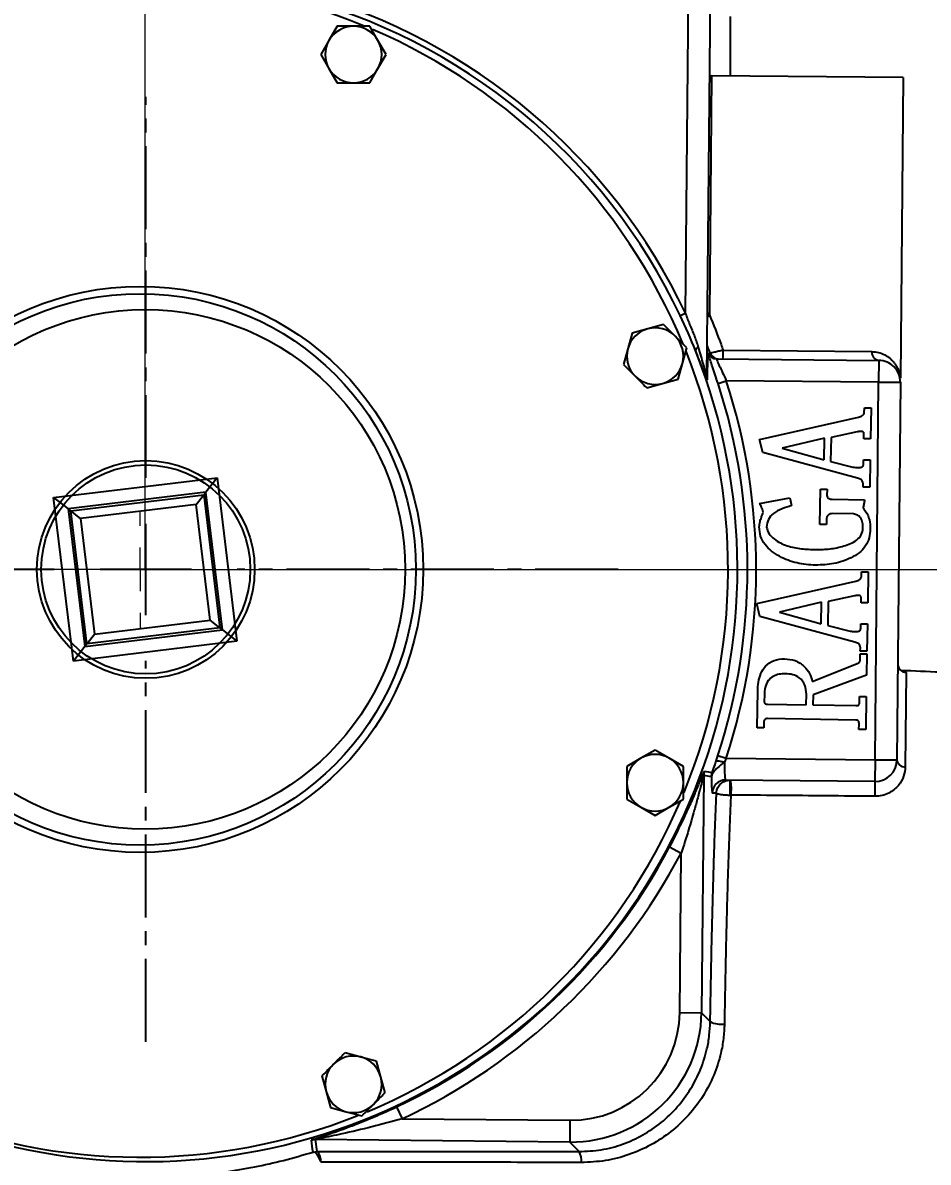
# Model space of a CAD drawing. Header units: millimetres. Extents: x 1465 to 4510, y 540 to 2694.
# Drawn here: x 2844.9 to 3052.8, y 1044.9 to 1306.6 of the extents above; entities that cross this region are included whole.
import ezdxf

# ---------------------------------------------------------------- set-up
doc = ezdxf.new("R2010")
doc.units = ezdxf.units.MM
doc.linetypes.add('CENTER2', pattern=[28.575, 19.05, -3.175, 3.175, -3.175])
for name, color, linetype, lineweight in [('10', 7, 'Continuous', 0), ('2细线层', 4, 'Continuous', 35), ('AM_5', 3, 'Continuous', 25)]:
    doc.layers.add(name, color=color, linetype=linetype, lineweight=lineweight)
doc.styles.add('SLDTEXTSTYLE1', font='txt.shx', dxfattribs={"width": 0.7, "bigfont": 'gbcbig.shx'})
doc.dimstyles.new('SLDDIMSTYLE12$0', dxfattribs={"dimtxt": 12, "dimasz": 10, "dimexe": 0, "dimexo": 0.0625, "dimgap": 0.875, "dimtad": 1, "dimdec": 1, "dimlfac": 1.8, "dimrnd": 1e-09, "dimzin": 12, "dimdsep": 46, "dimtxsty": 'SLDTEXTSTYLE1', "dimcen": 0.09, "dimdle": 8.16, "dimclrd": 3, "dimclre": 3, "dimadec": 0, "dimazin": 3, "dimtfac": 1, "dimtdec": 1, "dimtofl": 0, "dimtmove": 0, "dimatfit": 3, "dimfxl": 0, "dimfrac": 2, "dimtolj": 1, "dimlwd": 5, "dimlwe": 5, "dimarcsym": 0})

# ---------------------------------------------------------------- blocks, each defined once
blk = doc.blocks.new('*U54')
at = {"layer": '2细线层', "color": 0, "linetype": 'CENTER2', "lineweight": -3, "transparency": 16777216}
for p, q in [((0, 21), (0, 353.69)), ((-108.5, 0), (-21, 0)), ((21, 0), (108.5, 0)), ((0, -108.5), (0, -21))]:
    blk.add_line(p, q, dxfattribs=at)
at = {"layer": '2细线层', "color": 0, "linetype": 'Continuous', "lineweight": -3, "transparency": 16777216}
for p, q in [((0, -10.5), (0, 10.5)), ((-10.5, 0), (10.5, 0))]:
    blk.add_line(p, q, dxfattribs=at)
blk = doc.blocks.new('*D64')
at = {"layer": 'AM_5', "color": 3, "lineweight": 5, "transparency": 16777216}
blk.add_line((2355.93, 1093.1), (2355.93, 1409.17), dxfattribs=at)
at = {"layer": 'AM_5', "color": 3, "linetype": 'Continuous', "lineweight": 5, "transparency": 16777216}
for p, q in [((2365.93, 1409.17), (2863.04, 1409.17)), ((2873.04, 1181.1), (2873.04, 1409.17))]:
    blk.add_line(p, q, dxfattribs=at)
at = {"layer": 'AM_5', "color": 3, "transparency": 16777216}
for points in [[(2365.93, 1410.83), (2365.93, 1407.5), (2355.93, 1409.17)], [(2863.04, 1410.83), (2863.04, 1407.5), (2873.04, 1409.17)]]:
    blk.add_solid(points, dxfattribs=at)
at = {"layer": 'Defpoints', "color": 0, "transparency": 16777216}
for p in [(2873.04, 1409.17), (2873.04, 1181.04), (2355.93, 1093.04)]:
    blk.add_point(p, dxfattribs=at)
at = {"layer": 'AM_5', "color": 0, "transparency": 16777216, "insert": (2618.39, 1423.75), "char_height": 12, "width": 2.3333, "attachment_point": 5, "style": 'SLDTEXTSTYLE1'}
blk.add_mtext('\\A1;{\\H2.28571x;520}', dxfattribs=at)
blk = doc.blocks.new('*D62')
at = {"layer": 'AM_5', "color": 3, "lineweight": 5, "transparency": 16777216}
blk.add_line((2873.04, 1181.1), (2873.04, 1620.15), dxfattribs=at)
at = {"layer": 'AM_5', "color": 3, "linetype": 'Continuous', "lineweight": 5, "transparency": 16777216}
for p, q in [((2883.04, 1620.15), (3273.35, 1620.15)), ((3283.35, 1145.37), (3283.35, 1620.15))]:
    blk.add_line(p, q, dxfattribs=at)
at = {"layer": 'AM_5', "color": 3, "transparency": 16777216}
for points in [[(2883.04, 1621.81), (2883.04, 1618.48), (2873.04, 1620.15)], [(3273.35, 1621.81), (3273.35, 1618.48), (3283.35, 1620.15)]]:
    blk.add_solid(points, dxfattribs=at)
at = {"layer": 'Defpoints', "color": 0, "transparency": 16777216}
for p in [(3283.35, 1620.15), (2873.04, 1181.04), (3283.35, 1145.31)]:
    blk.add_point(p, dxfattribs=at)
at = {"layer": 'AM_5', "color": 0, "transparency": 16777216, "insert": (3078.2, 1634.74), "char_height": 12, "attachment_point": 5, "style": 'SLDTEXTSTYLE1'}
blk.add_mtext('\\A1;{\\H2.28571x;410}', dxfattribs=at)
blk = doc.blocks.new('*D57')
at = {"layer": 'AM_5', "color": 3, "lineweight": 5, "transparency": 16777216}
blk.add_line((2872.98, 1181.04), (2506.91, 1181.04), dxfattribs=at)
at = {"layer": 'AM_5', "color": 3, "linetype": 'Continuous', "lineweight": 5, "transparency": 16777216}
for p, q in [((2506.91, 1171.04), (2506.91, 852.16)), ((2871.08, 842.16), (2506.91, 842.16))]:
    blk.add_line(p, q, dxfattribs=at)
at = {"layer": 'AM_5', "color": 3, "transparency": 16777216}
for points in [[(2505.24, 1171.04), (2508.57, 1171.04), (2506.91, 1181.04)], [(2505.24, 852.16), (2508.57, 852.16), (2506.91, 842.16)]]:
    blk.add_solid(points, dxfattribs=at)
at = {"layer": 'Defpoints', "color": 0, "transparency": 16777216}
for p in [(2873.04, 1181.04), (2506.91, 842.16), (2871.15, 842.16)]:
    blk.add_point(p, dxfattribs=at)
at = {"layer": 'AM_5', "color": 0, "transparency": 16777216, "insert": (2492.32, 952.42), "char_height": 12, "attachment_point": 5, "rotation": 90, "style": 'SLDTEXTSTYLE1'}
blk.add_mtext('\\A1;{\\H2.28571x;340}', dxfattribs=at)
blk = doc.blocks.new('*D58')
at = {"layer": 'AM_5', "color": 3, "lineweight": 5, "transparency": 16777216}
blk.add_line((3187.23, 1612.54), (3260.01, 1612.54), dxfattribs=at)
at = {"layer": 'AM_5', "color": 3, "linetype": 'Continuous', "lineweight": 5, "transparency": 16777216}
for p, q in [((3260.01, 1602.54), (3260.01, 1191.04)), ((2873.11, 1181.04), (3260.01, 1181.04))]:
    blk.add_line(p, q, dxfattribs=at)
at = {"layer": 'AM_5', "color": 3, "transparency": 16777216}
for points in [[(3258.35, 1602.54), (3261.68, 1602.54), (3260.01, 1612.54)], [(3258.35, 1191.04), (3261.68, 1191.04), (3260.01, 1181.04)]]:
    blk.add_solid(points, dxfattribs=at)
at = {"layer": 'Defpoints', "color": 0, "transparency": 16777216}
for p in [(3187.17, 1612.54), (2873.04, 1181.04), (3260.01, 1181.04)]:
    blk.add_point(p, dxfattribs=at)
at = {"layer": 'AM_5', "color": 0, "transparency": 16777216, "insert": (3245.42, 1424.19), "char_height": 12, "attachment_point": 5, "rotation": 90, "style": 'SLDTEXTSTYLE1'}
blk.add_mtext('\\A1;{\\H2.28571x;430}', dxfattribs=at)
blk = doc.blocks.new('*D59')
at = {"layer": 'AM_5', "color": 3, "lineweight": 5, "transparency": 16777216}
blk.add_line((3226.31, 1383.98), (3163.96, 1383.98), dxfattribs=at)
at = {"layer": 'AM_5', "color": 3, "linetype": 'Continuous', "lineweight": 5, "transparency": 16777216}
for p, q in [((3163.96, 1373.98), (3163.96, 1191.04)), ((2873.11, 1181.04), (3163.96, 1181.04))]:
    blk.add_line(p, q, dxfattribs=at)
at = {"layer": 'AM_5', "color": 3, "transparency": 16777216}
for points in [[(3162.29, 1373.98), (3165.62, 1373.98), (3163.96, 1383.98)], [(3162.29, 1191.04), (3165.62, 1191.04), (3163.96, 1181.04)]]:
    blk.add_solid(points, dxfattribs=at)
at = {"layer": 'Defpoints', "color": 0, "transparency": 16777216}
for p in [(3226.38, 1383.98), (2873.04, 1181.04), (3163.96, 1181.04)]:
    blk.add_point(p, dxfattribs=at)
at = {"layer": 'AM_5', "color": 0, "transparency": 16777216, "insert": (3149.37, 1282.51), "char_height": 12, "attachment_point": 5, "rotation": 90, "style": 'SLDTEXTSTYLE1'}
blk.add_mtext('\\A1;{\\H2.28571x;200}', dxfattribs=at)
blk = doc.blocks.new('*D80')
at = {"layer": 'AM_5', "color": 3, "lineweight": 5, "transparency": 16777216}
blk.add_line((2873.01, 1180.96), (2873.01, 1526.93), dxfattribs=at)
at = {"layer": 'AM_5', "color": 3, "linetype": 'Continuous', "lineweight": 5, "transparency": 16777216}
for p, q in [((2883.01, 1526.93), (2956, 1526.93)), ((2966, 1483.6), (2966, 1526.93))]:
    blk.add_line(p, q, dxfattribs=at)
at = {"layer": 'AM_5', "color": 3, "transparency": 16777216}
for points in [[(2883.01, 1528.6), (2883.01, 1525.27), (2873.01, 1526.93)], [(2956, 1528.6), (2956, 1525.27), (2966, 1526.93)]]:
    blk.add_solid(points, dxfattribs=at)
at = {"layer": 'Defpoints', "color": 0, "transparency": 16777216}
for p in [(2966, 1526.93), (2966, 1483.54), (2873.01, 1180.9)]:
    blk.add_point(p, dxfattribs=at)
at = {"layer": 'AM_5', "color": 0, "transparency": 16777216, "insert": (2919.51, 1533.81), "char_height": 12, "attachment_point": 5, "style": 'SLDTEXTSTYLE1'}
blk.add_mtext('\\A1;93', dxfattribs=at)
blk = doc.blocks.new('SW_CENTERMARKSYMBOL_12')
at = {"layer": '10', "color": 0}
for p, q in [((0, 1), (0, 1.35)), ((0, 0), (0, 0.5)), ((-1, 0), (-1.35, 0)), ((0, 0), (-0.5, 0)), ((0, 0), (0, -0.5)), ((0, 0), (0.5, 0)), ((1, 0), (1.35, 0)), ((0, -1), (0, -1.35))]:
    blk.add_line(p, q, dxfattribs=at)

msp = doc.modelspace()

# ---------------------------------------------------------------- linework, layer by layer
at = {"color": 7, "linetype": 'Continuous', "lineweight": 25}
for p, q in [((2997.094, 1239.903), (2997.877, 1324.465)), ((3002.876, 1324.419), (3001.959, 1225.266)), ((3007.443, 1294.375), (3007.443, 1308.038)), ((2917.105, 1305.798), (2915.229, 1302.548)), ((2926.487, 1302.548), (2924.611, 1305.798)), ((2915.229, 1302.548), (2913.352, 1299.298)), ((2928.363, 1299.298), (2926.487, 1302.548)), ((2913.352, 1299.298), (2915.229, 1296.048)), ((2926.487, 1296.048), (2928.363, 1299.298)), ((2915.229, 1296.048), (2917.105, 1292.798)), ((2924.611, 1292.798), (2926.487, 1296.048)), ((3003.099, 1294.415), (3002.591, 1239.543)), ((3002.599, 1294.42), (3003.099, 1294.415)), ((3047.097, 1294.008), (3003.099, 1294.415)), ((3047.097, 1294.008), (3046.458, 1224.984)), ((2995.899, 1239.336), (2997.094, 1239.903)), ((3002.487, 1239.226), (3002.086, 1239.047)), ((3002.096, 1240.088), (3002.487, 1239.226)), ((2984.824, 1235.332), (2983.852, 1231.707)), ((2988.449, 1236.304), (2984.824, 1235.332)), ((2992.074, 1237.275), (2988.449, 1236.304)), ((2983.852, 1231.707), (2982.881, 1228.082)), ((2996.409, 1228.343), (2997.381, 1231.968)), ((3002.144, 1230.273), (3002.065, 1224.608)), ((3005.743, 1231.388), (3039.897, 1231.072)), ((2995.438, 1224.718), (2996.409, 1228.343)), ((3004.225, 1229.402), (3041.495, 1229.057)), ((3041.495, 1229.057), (3041.449, 1224.058)), ((2991.813, 1223.746), (2995.438, 1224.718)), ((2988.188, 1222.775), (2991.813, 1223.746)), ((3004.569, 1223.764), (3006.47, 1224.381)), ((3041.449, 1224.058), (3006.47, 1224.381)), ((3040.647, 1137.342), (3041.449, 1224.058)), ((3041.449, 1224.058), (3046.449, 1224.011)), ((3046.449, 1224.011), (3045.646, 1137.296)), ((3038.164, 1217.036), (3038.185, 1218.148)), ((3038.185, 1218.148), (3039.721, 1218.124)), ((3039.721, 1218.124), (3039.601, 1210.997)), ((3014.091, 1210.89), (3036.838, 1216.01)), ((3036.528, 1212.615), (3030.529, 1211.354)), ((3038.066, 1211.022), (3038.079, 1211.931)), ((3014.834, 1207.908), (3014.091, 1210.89)), ((3028.991, 1211.17), (3019.3, 1208.921)), ((3028.913, 1206.242), (3028.991, 1211.17)), ((3030.529, 1211.354), (3030.44, 1205.848)), ((3039.601, 1210.997), (3038.066, 1211.022)), ((3036.617, 1201.975), (3014.834, 1207.908)), ((3019.3, 1208.921), (3028.913, 1206.242)), ((3030.44, 1205.848), (3035.539, 1204.554)), ((3037.968, 1205.125), (3037.989, 1206.238)), ((3037.989, 1206.238), (3039.525, 1206.213)), ((3039.525, 1206.213), (3039.418, 1199.937)), ((2852, 1197.544), (2889.546, 1202.086)), ((2889.546, 1202.086), (2886.932, 1198.752)), ((2889.546, 1202.086), (2894.088, 1164.539)), ((2886.932, 1198.752), (2855.334, 1194.929)), ((2886.462, 1198.153), (2886.932, 1198.752)), ((2890.754, 1167.154), (2886.932, 1198.752)), ((3027.948, 1191.359), (3028.082, 1199.476)), ((3028.082, 1199.476), (3029.617, 1199.451)), ((3029.617, 1199.451), (3029.594, 1198.054)), ((3037.883, 1199.962), (3037.895, 1200.733)), ((3039.418, 1199.937), (3037.883, 1199.962)), ((2852, 1197.544), (2855.334, 1194.929)), ((2856.542, 1159.997), (2852, 1197.544)), ((2855.932, 1194.46), (2886.462, 1198.153)), ((2884.719, 1195.93), (2858.155, 1192.717)), ((2884.719, 1195.93), (2886.462, 1198.153)), ((2887.933, 1169.366), (2884.719, 1195.93)), ((2886.462, 1198.153), (2890.156, 1167.623)), ((3014.127, 1196.207), (3021.037, 1197.459)), ((3021.037, 1197.459), (3021.47, 1195.695)), ((3030.8, 1197.16), (3038.232, 1197.038)), ((2855.334, 1194.929), (2859.156, 1163.331)), ((2855.932, 1194.46), (2855.334, 1194.929)), ((2858.155, 1192.717), (2855.932, 1194.46)), ((2859.625, 1163.93), (2855.932, 1194.46)), ((3035.655, 1193.787), (3030.882, 1193.863)), ((2858.155, 1192.717), (2861.368, 1166.153)), ((3029.483, 1191.334), (3027.948, 1191.359)), ((3029.5, 1192.527), (3029.483, 1191.334)), ((3037.529, 1179.37), (3037.55, 1180.483)), ((3037.55, 1180.483), (3039.086, 1180.458)), ((3039.086, 1180.458), (3038.966, 1173.331)), ((3013.456, 1173.224), (3036.203, 1178.344)), ((3014.199, 1170.242), (3013.456, 1173.224)), ((3028.356, 1173.504), (3018.665, 1171.255)), ((3028.279, 1168.576), (3028.356, 1173.504)), ((3029.894, 1173.688), (3029.806, 1168.182)), ((3035.894, 1174.949), (3029.894, 1173.688)), ((3037.431, 1173.356), (3037.445, 1174.265)), ((3038.966, 1173.331), (3037.431, 1173.356)), ((3035.982, 1164.309), (3014.199, 1170.242)), ((3018.665, 1171.255), (3028.279, 1168.576)), ((2859.156, 1163.331), (2890.754, 1167.154)), ((2890.156, 1167.623), (2859.625, 1163.93)), ((2861.368, 1166.153), (2887.933, 1169.366)), ((2890.156, 1167.623), (2887.933, 1169.366)), ((2890.156, 1167.623), (2890.754, 1167.154)), ((2890.754, 1167.154), (2894.088, 1164.539)), ((3029.806, 1168.182), (3034.904, 1166.888)), ((3037.333, 1167.46), (3037.354, 1168.572)), ((3037.354, 1168.572), (3038.89, 1168.548)), ((3038.89, 1168.548), (3038.784, 1162.271)), ((2894.088, 1164.539), (2856.542, 1159.997)), ((2859.625, 1163.93), (2861.368, 1166.153)), ((2859.156, 1163.331), (2856.542, 1159.997)), ((2859.625, 1163.93), (2859.156, 1163.331)), ((3037.248, 1162.296), (3037.261, 1163.067)), ((3038.784, 1162.271), (3037.248, 1162.296)), ((3026.225, 1155.303), (3036.398, 1159.33)), ((3037.208, 1160.114), (3037.233, 1161.65)), ((3037.233, 1161.65), (3038.768, 1161.625)), ((3038.768, 1161.625), (3038.686, 1156.734)), ((3038.686, 1156.734), (3026.417, 1152.251)), ((3047.784, 1157.364), (3047.584, 1135.727)), ((3013.552, 1144.697), (3013.689, 1153.124)), ((3015.211, 1152.248), (3015.186, 1150.686)), ((3024.843, 1149.938), (3024.882, 1152.372)), ((3026.417, 1152.251), (3026.379, 1149.913)), ((3037.048, 1150.328), (3037.073, 1151.864)), ((3037.073, 1151.864), (3038.608, 1151.839)), ((3038.608, 1151.839), (3038.485, 1144.289)), ((3015.967, 1150.084), (3024.843, 1149.938)), ((3026.379, 1149.913), (3036.245, 1149.752)), ((3036.188, 1146.456), (3015.91, 1146.789)), ((3015.087, 1144.672), (3013.552, 1144.697)), ((3015.104, 1145.865), (3015.087, 1144.672)), ((3036.949, 1144.314), (3036.966, 1145.507)), ((3038.485, 1144.289), (3036.949, 1144.314)), ((2990.131, 1139.564), (2986.881, 1137.687)), ((2993.381, 1137.687), (2990.131, 1139.564)), ((2986.881, 1137.687), (2983.631, 1135.811)), ((2996.631, 1135.811), (2993.381, 1137.687)), ((3004.15, 1137.038), (3004.556, 1138.277)), ((3004.556, 1138.277), (3006.456, 1137.659)), ((3006.456, 1137.659), (3006.049, 1136.762)), ((3006.456, 1137.659), (3040.647, 1137.342)), ((3040.647, 1137.342), (3040.6, 1132.342)), ((3040.647, 1137.342), (3045.646, 1137.296)), ((3001.28, 1133.713), (3000.776, 1079.241)), ((3003.058, 1133.394), (3001.28, 1133.713)), ((3040.6, 1132.342), (3006.285, 1132.66)), ((2983.631, 1128.305), (2986.881, 1126.429)), ((2993.381, 1126.429), (2996.631, 1128.305)), ((3004.212, 1129.679), (3003.26, 1129.688)), ((3007.339, 1129.223), (3007.517, 1129.224)), ((2986.881, 1126.429), (2990.131, 1124.552)), ((2990.131, 1124.552), (2993.381, 1126.429)), ((2993.468, 1117.309), (2996.118, 1115.906)), ((2995.779, 1079.287), (2996.118, 1115.906)), ((2995.779, 1079.287), (3000.776, 1079.241)), ((3000.776, 1079.241), (3002.791, 1077.188)), ((2922.54, 1069.063), (2918.915, 1070.035)), ((2926.165, 1068.092), (2922.54, 1069.063)), ((2927.136, 1064.467), (2926.165, 1068.092)), ((2913.608, 1064.728), (2914.579, 1061.103)), ((2928.108, 1060.842), (2927.136, 1064.467)), ((2914.579, 1061.103), (2915.551, 1057.478)), ((2915.551, 1057.478), (2919.175, 1056.506)), ((2930.732, 1057.608), (2932.002, 1054.892)), ((2919.175, 1056.506), (2922.8, 1055.535)), ((2932.002, 1054.892), (2970.564, 1054.535)), ((2970.564, 1054.535), (2970.518, 1049.538)), ((2911.188, 1049.96), (2911.236, 1049.992)), ((2970.518, 1049.538), (2912.053, 1050.079)), ((2912.053, 1050.079), (2912.43, 1047.329)), ((2972.675, 1047.341), (2970.518, 1049.538)), ((2911.573, 1047.212), (2912.43, 1047.329))]:
    msp.add_line(p, q, dxfattribs=at)
at = {"color": 7, "linetype": 'Continuous', "lineweight": 25, "flags": 128}
for points in [[(3002.378, 1230.686), (3002.527, 1230.685), (3002.787, 1230.684)], [(2913.413, 1044.9), (2913.224, 1045.401), (2913.008, 1045.867), (2912.772, 1046.283), (2912.524, 1046.635), (2912.272, 1046.911), (2912.024, 1047.103), (2911.788, 1047.205), (2911.573, 1047.212)]]:
    msp.add_lwpolyline(points, dxfattribs=at)
at = {"color": 7, "linetype": 'Continuous', "lineweight": 25}
for centre, radius in [((2871.874, 1181.042), 65), ((2871.874, 1181.042), 63.318), ((2873.044, 1181.042), 59.677), ((2873.154, 1181.046), 25), ((2873.154, 1181.046), 24)]:
    msp.add_circle(centre, radius, dxfattribs=at)
for centre, radius, start, end in [((2873.044, 1181.042), 142.619, 99.21632, 124.72319), ((2873.044, 1181.042), 135.984, 75.70908, 147.39827), ((2871.874, 1181.042), 135, 67.67066, 111.75176), ((2873.044, 1181.042), 135.984, 25.38422, 75.70908), ((2873.044, 1181.042), 137.307, 25.38422, 74.34127), ((2920.858, 1299.298), 6.5, 90, 150), ((2920.858, 1299.298), 6.5, 30, 90), ((2871.874, 1181.042), 135, 22.54914, 66.73848), ((2920.858, 1299.298), 6.5, 150, 210), ((2920.858, 1299.298), 6.5, 330, 30), ((2920.858, 1299.298), 6.5, 210, 270), ((2920.858, 1299.298), 6.5, 270, 330), ((2873.044, 1181.042), 135.984, 21.68503, 25.38422), ((2990.131, 1230.025), 6.5, 105, 165), ((2990.131, 1230.025), 6.5, 45, 105), ((2990.131, 1230.025), 6.5, 345, 45), ((2873.044, 1181.042), 135.984, 212.60173, 21.68503), ((2990.131, 1230.025), 6.5, 165, 225), ((2871.874, 1181.042), 135, 337.69714, 21.79497), ((3000.436, 1231.052), 1.059, 111.39304, 167.1143), ((3003.995, 1230.985), 1.983, 179.47244, 201.05593), ((3004.244, 1231.401), 1.999, 200.95852, 269.45897), ((3004.654, 1231.397), 1.999, 200.89746, 269.45904), ((2915.309, 1231.725), 90.435, 358.51936, 359.78652), ((3041.727, 1230.882), 1.839, 174.06389, 262.77702), ((2990.131, 1230.025), 6.5, 285, 345), ((3041.449, 1224.058), 5, 359.46975, 89.46975), ((2990.131, 1230.025), 6.5, 225, 285), ((3003.937, 1225.248), 1.979, 179.47216, 198.86257), ((2873.044, 1181.042), 138.29, 341.98662, 17.99488), ((2873.044, 1181.042), 140.289, 341.98662, 17.99488), ((3047.846, 1159.359), 1.996, 179.58251, 268.20441), ((3035.385, 786.901), 371.068, 85.48139, 88.26805), ((2990.131, 1132.058), 6.5, 60, 120), ((2990.131, 1132.058), 6.5, 120, 180), ((2990.131, 1132.058), 6.5, 0, 60), ((3040.647, 1137.342), 5, 269.46975, 359.46975), ((3047.438, 1137.528), 1.807, 187.36353, 274.61362), ((3004.282, 1133.685), 3.002, 160.16978, 179.45781), ((3286.291, 2688.19), 1579.383, 259.610153, 259.675889), ((3003.757, 1134.245), 0.533, 165.65502, 200.31928), ((2990.131, 1132.058), 6.5, 180, 240), ((2990.131, 1132.058), 6.5, 300, 0), ((3006.259, 1129.661), 2.999, 89.48721, 179.4872), ((2980.517, 1130.802), 26.868, 356.6307, 3.94416), ((2999.622, 1130.627), 8.019, 349.92227, 14.61049), ((3162.801, 1129.118), 122.243, 178.48867, 180.0874), ((2871.874, 1181.042), 135, 292.70574, 336.77891), ((2990.131, 1132.058), 6.5, 240, 300), ((2873.044, 1181.042), 136.249, 295.04967, 332.11054), ((2873.044, 1181.042), 139.247, 295.04967, 332.11054), ((3005.315, 1082.24), 5.648, 243.45041, 277.40401), ((2920.858, 1062.785), 6.5, 75, 135), ((2920.858, 1062.785), 6.5, 15, 75), ((2920.858, 1062.785), 6.5, 135, 195), ((2920.858, 1062.785), 6.5, 315, 15), ((2920.858, 1062.785), 6.5, 195, 255), ((2920.858, 1062.785), 6.5, 255, 315), ((2871.874, 1181.042), 135, 247.60479, 291.73669), ((2912.026, 1047.077), 3.002, 89.48008, 106.21435), ((1095.106, 793.936), 1834.04, 7.937744, 8.024427), ((2969.12, 1045.328), 4.085, 352.91867, 29.51419)]:
    msp.add_arc(centre, radius, start, end, dxfattribs=at)
for centre, major_axis, ratio, start_param, end_param in [((3006.332, 1137.66), (0.046, 5), 0.0558732, 1.7519417, 3.1415927), ((3003.334, 1137.688), (0.074, 8), 0.0349208, 2.1376065, 3.1415927), ((2970.765, 1079.549), (-21.033, 21.426), 0.9991879, 2.3568035, 3.9263818), ((2970.765, 1079.549), (-17.535, 17.862), 0.9987828, 2.3568035, 3.9263818)]:
    msp.add_ellipse(centre, major_axis=major_axis, ratio=ratio, start_param=start_param, end_param=end_param, dxfattribs=at)
for points, knots in [([(2920.858, 1305.798), (2919.917, 1305.798), (2918.658, 1305.798), (2917.419, 1305.798), (2917.105, 1305.798)], [0, 0, 0, 0, 0.7469333, 1, 1, 1, 1]), ([(2924.611, 1305.798), (2924.577, 1305.798), (2923.34, 1305.798), (2922.082, 1305.798), (2920.858, 1305.798)], [0, 0, 0, 0, 0.0269953, 1, 1, 1, 1]), ([(2917.105, 1292.798), (2917.419, 1292.798), (2918.658, 1292.798), (2919.917, 1292.798), (2920.858, 1292.798)], [0, 0, 0, 0, 0.2530667, 1, 1, 1, 1]), ([(2920.858, 1292.798), (2922.082, 1292.798), (2923.34, 1292.798), (2924.577, 1292.798), (2924.611, 1292.798)], [0, 0, 0, 0, 0.97300478, 1, 1, 1, 1]), ([(2997.094, 1239.903), (2997.402, 1239.038), (2998.035, 1237.26), (2999.181, 1234.69), (2999.763, 1232.914), (3000.05, 1232.038)], [0, 0, 0, 0, 0.3242836, 0.6667767, 1, 1, 1, 1]), ([(3002.487, 1239.226), (3002.499, 1239.233), (3002.525, 1239.249), (3002.56, 1239.305), (3002.586, 1239.405), (3002.589, 1239.49), (3002.591, 1239.543)], [0, 0, 0, 0, 0.1165665, 0.2655633, 0.5507628, 1, 1, 1, 1]), ([(3002.591, 1239.543), (3003.516, 1237.264), (3004.612, 1234.564), (3005.59, 1231.818), (3005.743, 1231.388)], [0, 0, 0, 0, 0.8435767, 1, 1, 1, 1]), ([(2994.727, 1234.621), (2994.062, 1235.286), (2993.172, 1236.176), (2992.295, 1237.053), (2992.074, 1237.275)], [0, 0, 0, 0, 0.7469333, 1, 1, 1, 1]), ([(2997.381, 1231.968), (2997.357, 1231.991), (2996.483, 1232.866), (2995.593, 1233.755), (2994.727, 1234.621)], [0, 0, 0, 0, 0.0269953, 1, 1, 1, 1]), ([(3002.787, 1230.684), (3002.673, 1230.985), (3002.433, 1231.619), (3002.166, 1232.242), (3002.026, 1232.569)], [0, 0, 0, 0, 0.4753838, 1, 1, 1, 1]), ([(3002.065, 1224.608), (3002.06, 1224.602), (3002.049, 1224.588), (3001.972, 1224.753), (3001.86, 1225.023), (3001.684, 1225.471), (3001.412, 1226.181), (3000.931, 1227.44), (3000.264, 1229.166), (2999.69, 1230.583), (2999.404, 1231.288)], [0, 0, 0, 0, 0.0618743, 0.1258885, 0.1858688, 0.2517245, 0.3674616, 0.5021894, 0.7522187, 1, 1, 1, 1]), ([(3000.05, 1232.038), (3000.428, 1230.707), (3000.996, 1228.708), (3001.579, 1226.527), (3001.837, 1225.593), (3001.927, 1225.306), (3001.955, 1225.244), (3001.957, 1225.259), (3001.959, 1225.266)], [0, 0, 0, 0, 0.4986372, 0.7486356, 0.8737899, 0.9399385, 0.9701851, 1, 1, 1, 1]), ([(3002.009, 1230.758), (3002.024, 1230.713), (3002.075, 1230.557), (3002.13, 1230.369), (3002.139, 1230.304), (3002.144, 1230.273)], [0, 0, 0, 0, 0.1748949, 0.5997666, 1, 1, 1, 1]), ([(3004.569, 1223.764), (3004.353, 1224.426), (3003.92, 1225.75), (3003.308, 1227.587), (3002.773, 1229.202), (3002.383, 1230.433), (3002.379, 1230.602), (3002.378, 1230.686)], [0, 0, 0, 0, 0.1865226, 0.3732572, 0.5600568, 0.779625, 1, 1, 1, 1]), ([(3005.743, 1231.388), (3005.392, 1231.304), (3004.685, 1231.136), (3003.756, 1230.913), (3003.096, 1230.756), (3002.828, 1230.693), (3002.795, 1230.686), (3002.787, 1230.684)], [0, 0, 0, 0, 0.2331196, 0.469709, 0.7023827, 0.9227288, 1, 1, 1, 1]), ([(3039.897, 1231.072), (3040.428, 1231.027), (3041.507, 1230.936), (3042.902, 1230.351), (3043.928, 1229.648), (3044.643, 1228.956), (3045.121, 1228.38), (3045.477, 1227.839), (3045.738, 1227.362), (3045.921, 1226.973), (3046.121, 1226.467), (3046.318, 1225.856), (3046.415, 1225.253), (3046.458, 1224.984)], [0, 0, 0, 0, 0.1628704, 0.3314217, 0.4993427, 0.5864084, 0.6692955, 0.7482557, 0.7935025, 0.8354185, 0.8741145, 0.9437361, 1, 1, 1, 1]), ([(2982.881, 1228.082), (2983.103, 1227.861), (2983.979, 1226.984), (2984.87, 1226.094), (2985.535, 1225.429)], [0, 0, 0, 0, 0.2530667, 1, 1, 1, 1]), ([(3004.225, 1229.402), (3004.219, 1229.382), (3004.205, 1229.341), (3004.328, 1229.015), (3004.547, 1228.518), (3004.946, 1227.65), (3005.605, 1226.258), (3006.182, 1225.007), (3006.47, 1224.381)], [0, 0, 0, 0, 0.124139, 0.2508584, 0.3709807, 0.5010025, 0.7503453, 1, 1, 1, 1]), ([(2985.535, 1225.429), (2986.4, 1224.563), (2987.29, 1223.673), (2988.165, 1222.799), (2988.188, 1222.775)], [0, 0, 0, 0, 0.9730048, 1, 1, 1, 1]), ([(3036.838, 1216.01), (3037.156, 1216.108), (3037.6, 1216.246), (3038.067, 1216.649), (3038.132, 1216.907), (3038.164, 1217.036)], [0, 0, 0, 0, 0.5601282, 0.7808039, 1, 1, 1, 1]), ([(3037.439, 1212.735), (3037.267, 1212.731), (3036.958, 1212.724), (3036.66, 1212.648), (3036.528, 1212.615)], [0, 0, 0, 0, 0.55976568, 1, 1, 1, 1]), ([(3038.079, 1211.931), (3038.079, 1212.059), (3038.078, 1212.237), (3038.029, 1212.458), (3037.934, 1212.63), (3037.702, 1212.708), (3037.527, 1212.725), (3037.439, 1212.735)], [0, 0, 0, 0, 0.3139199, 0.4380097, 0.5609066, 0.7790995, 1, 1, 1, 1]), ([(3035.539, 1204.554), (3035.734, 1204.513), (3036.084, 1204.439), (3036.44, 1204.423), (3036.597, 1204.416)], [0, 0, 0, 0, 0.5600892, 1, 1, 1, 1]), ([(3036.597, 1204.416), (3036.89, 1204.422), (3037.257, 1204.43), (3037.671, 1204.575), (3037.85, 1204.707), (3037.957, 1204.906), (3037.965, 1205.052), (3037.968, 1205.125)], [0, 0, 0, 0, 0.4997087, 0.6253075, 0.74988, 0.8749065, 1, 1, 1, 1]), ([(3037.895, 1200.733), (3037.878, 1200.919), (3037.842, 1201.29), (3037.378, 1201.816), (3036.906, 1201.915), (3036.617, 1201.975)], [0, 0, 0, 0, 0.2801792, 0.5598482, 1, 1, 1, 1]), ([(3014.943, 1194.182), (3014.83, 1194.574), (3014.627, 1195.277), (3014.281, 1195.921), (3014.127, 1196.207)], [0, 0, 0, 0, 0.5573748, 1, 1, 1, 1]), ([(3029.594, 1198.054), (3029.62, 1197.897), (3029.674, 1197.581), (3030.142, 1197.199), (3030.55, 1197.175), (3030.8, 1197.16)], [0, 0, 0, 0, 0.2792798, 0.559615, 1, 1, 1, 1]), ([(3038.232, 1197.038), (3038.178, 1196.724), (3038.083, 1196.165), (3037.968, 1195.61), (3037.917, 1195.366)], [0, 0, 0, 0, 0.5605094, 1, 1, 1, 1]), ([(3014.531, 1193.008), (3014.618, 1193.224), (3014.772, 1193.609), (3014.891, 1194.007), (3014.943, 1194.182)], [0, 0, 0, 0, 0.5601683, 1, 1, 1, 1]), ([(3021.47, 1195.695), (3020.74, 1195.471), (3019.281, 1195.025), (3017.37, 1194.073), (3015.976, 1192.571), (3015.805, 1191.367), (3015.72, 1190.766)], [0, 0, 0, 0, 0.2810763, 0.5615149, 0.7809411, 1, 1, 1, 1]), ([(3030.882, 1193.863), (3030.674, 1193.856), (3030.261, 1193.843), (3029.739, 1193.52), (3029.527, 1193.014), (3029.509, 1192.69), (3029.5, 1192.527)], [0, 0, 0, 0, 0.280911, 0.5582699, 0.7787555, 1, 1, 1, 1]), ([(3037.861, 1190.545), (3037.852, 1190.953), (3037.832, 1191.768), (3037.418, 1192.861), (3036.604, 1193.588), (3035.971, 1193.72), (3035.655, 1193.787)], [0, 0, 0, 0, 0.2808751, 0.5605628, 0.7799317, 1, 1, 1, 1]), ([(3037.917, 1195.366), (3037.923, 1195.242), (3037.933, 1195.021), (3038.085, 1194.861), (3038.152, 1194.791)], [0, 0, 0, 0, 0.5575041, 1, 1, 1, 1]), ([(3038.152, 1194.791), (3038.411, 1194.432), (3038.928, 1193.714), (3039.461, 1192.207), (3039.51, 1191.069), (3039.54, 1190.374)], [0, 0, 0, 0, 0.2802018, 0.5601492, 1, 1, 1, 1]), ([(3014.04, 1190.792), (3014.08, 1191.218), (3014.151, 1191.978), (3014.415, 1192.693), (3014.531, 1193.008)], [0, 0, 0, 0, 0.559723, 1, 1, 1, 1]), ([(3027, 1182.014), (3025.559, 1182.11), (3022.68, 1182.304), (3019.271, 1183.623), (3016.844, 1185.18), (3015.287, 1186.693), (3014.199, 1188.623), (3014.093, 1190.069), (3014.04, 1190.792)], [0, 0, 0, 0, 0.250198, 0.5000902, 0.6252933, 0.7503338, 0.8751628, 1, 1, 1, 1]), ([(3015.72, 1190.766), (3015.859, 1190.219), (3016.139, 1189.119), (3017.479, 1188.02), (3018.852, 1187.077), (3020.945, 1186.241), (3023.707, 1185.721), (3025.942, 1185.636), (3027.06, 1185.593)], [0, 0, 0, 0, 0.1232326, 0.2482824, 0.3735693, 0.4988535, 0.7492999, 1, 1, 1, 1]), ([(3039.54, 1190.374), (3039.488, 1189.671), (3039.385, 1188.265), (3038.497, 1186.307), (3037.039, 1184.741), (3034.581, 1183.354), (3031.22, 1182.196), (3028.407, 1182.075), (3027, 1182.014)], [0, 0, 0, 0, 0.1250629, 0.2499226, 0.3747956, 0.499904, 0.7499191, 1, 1, 1, 1]), ([(3027.06, 1185.593), (3028.142, 1185.617), (3030.306, 1185.663), (3032.96, 1186.239), (3035.014, 1186.928), (3036.437, 1187.701), (3037.62, 1188.916), (3037.781, 1190.002), (3037.861, 1190.545)], [0, 0, 0, 0, 0.2504412, 0.5008397, 0.6261308, 0.7511804, 0.8757098, 1, 1, 1, 1]), ([(3036.203, 1178.344), (3036.522, 1178.442), (3036.965, 1178.58), (3037.432, 1178.983), (3037.497, 1179.241), (3037.529, 1179.37)], [0, 0, 0, 0, 0.5601282, 0.7808039, 1, 1, 1, 1]), ([(3036.804, 1175.069), (3036.632, 1175.065), (3036.324, 1175.058), (3036.025, 1174.982), (3035.894, 1174.949)], [0, 0, 0, 0, 0.5597657, 1, 1, 1, 1]), ([(3037.445, 1174.265), (3037.444, 1174.393), (3037.443, 1174.571), (3037.394, 1174.792), (3037.299, 1174.964), (3037.067, 1175.042), (3036.892, 1175.06), (3036.804, 1175.069)], [0, 0, 0, 0, 0.31391986, 0.43800974, 0.56090663, 0.77909947, 1, 1, 1, 1]), ([(3035.962, 1166.75), (3036.255, 1166.756), (3036.622, 1166.764), (3037.036, 1166.909), (3037.215, 1167.041), (3037.323, 1167.24), (3037.33, 1167.386), (3037.333, 1167.46)], [0, 0, 0, 0, 0.4997087, 0.6253075, 0.74988, 0.8749065, 1, 1, 1, 1]), ([(3034.904, 1166.888), (3035.1, 1166.847), (3035.449, 1166.773), (3035.805, 1166.757), (3035.962, 1166.75)], [0, 0, 0, 0, 0.5600892, 1, 1, 1, 1]), ([(3037.261, 1163.067), (3037.243, 1163.253), (3037.208, 1163.624), (3036.743, 1164.15), (3036.271, 1164.249), (3035.982, 1164.309)], [0, 0, 0, 0, 0.2801792, 0.5598482, 1, 1, 1, 1]), ([(3013.689, 1153.124), (3013.722, 1153.802), (3013.79, 1155.157), (3014.338, 1157.135), (3015.455, 1159.001), (3017.413, 1160.364), (3019.02, 1160.465), (3019.825, 1160.516)], [0, 0, 0, 0, 0.187363, 0.3745086, 0.5612143, 0.7801737, 1, 1, 1, 1]), ([(3019.825, 1160.516), (3020.672, 1160.446), (3022.361, 1160.307), (3024.335, 1158.923), (3025.707, 1157.223), (3026.053, 1155.942), (3026.225, 1155.303)], [0, 0, 0, 0, 0.2803422, 0.5595546, 0.7801923, 1, 1, 1, 1]), ([(3036.398, 1159.33), (3036.604, 1159.419), (3036.89, 1159.544), (3037.164, 1159.851), (3037.193, 1160.026), (3037.208, 1160.114)], [0, 0, 0, 0, 0.5604742, 0.7797483, 1, 1, 1, 1]), ([(3020.05, 1157.073), (3019.562, 1157.057), (3018.587, 1157.027), (3017.18, 1156.546), (3015.966, 1155.524), (3015.317, 1153.966), (3015.246, 1152.822), (3015.211, 1152.248)], [0, 0, 0, 0, 0.1870992, 0.3738744, 0.5601486, 0.7795676, 1, 1, 1, 1]), ([(3024.882, 1152.372), (3024.826, 1153.09), (3024.714, 1154.523), (3023.465, 1156.225), (3021.735, 1156.967), (3020.613, 1157.037), (3020.05, 1157.073)], [0, 0, 0, 0, 0.27997044, 0.55873638, 0.77892779, 1, 1, 1, 1]), ([(3046.941, 1157.615), (3047.097, 1157.597), (3047.684, 1157.531), (3047.742, 1157.435), (3047.784, 1157.364)], [0, 0, 0, 0, 0.2647653, 1, 1, 1, 1]), ([(3015.186, 1150.686), (3015.191, 1150.615), (3015.2, 1150.474), (3015.293, 1150.275), (3015.555, 1150.094), (3015.797, 1150.088), (3015.967, 1150.084)], [0, 0, 0, 0, 0.187228, 0.3744391, 0.5604304, 1, 1, 1, 1]), ([(3036.245, 1149.752), (3036.351, 1149.752), (3036.561, 1149.752), (3036.86, 1149.837), (3037.021, 1150.078), (3037.039, 1150.245), (3037.048, 1150.328)], [0, 0, 0, 0, 0.2813469, 0.5592114, 0.7791941, 1, 1, 1, 1]), ([(3015.91, 1146.789), (3015.821, 1146.783), (3015.644, 1146.773), (3015.376, 1146.704), (3015.117, 1146.387), (3015.109, 1146.08), (3015.104, 1145.865)], [0, 0, 0, 0, 0.1871087, 0.3762615, 0.5609695, 1, 1, 1, 1]), ([(3036.966, 1145.507), (3036.965, 1145.64), (3036.963, 1145.904), (3036.839, 1146.289), (3036.503, 1146.439), (3036.293, 1146.45), (3036.188, 1146.456)], [0, 0, 0, 0, 0.2809541, 0.5584494, 0.7790389, 1, 1, 1, 1]), ([(2983.631, 1135.811), (2983.631, 1135.497), (2983.631, 1134.258), (2983.631, 1132.998), (2983.631, 1132.058)], [0, 0, 0, 0, 0.2530667, 1, 1, 1, 1]), ([(2996.631, 1132.058), (2996.631, 1132.998), (2996.631, 1134.258), (2996.631, 1135.497), (2996.631, 1135.811)], [0, 0, 0, 0, 0.7469333, 1, 1, 1, 1]), ([(3003.24, 1134.377), (3003.268, 1134.451), (3003.398, 1134.805), (3003.712, 1135.717), (3003.979, 1136.521), (3004.15, 1137.038)], [0, 0, 0, 0, 0.0857974, 0.4114987, 1, 1, 1, 1]), ([(3006.049, 1136.762), (3005.494, 1136.348), (3004.661, 1135.728), (3003.717, 1134.754), (3003.411, 1134.292), (3003.257, 1134.06)], [0, 0, 0, 0, 0.498626, 0.748287, 1, 1, 1, 1]), ([(3004.15, 1137.038), (3004.197, 1137.067), (3004.291, 1137.125), (3004.738, 1137.09), (3005.343, 1136.972), (3005.814, 1136.832), (3006.049, 1136.762)], [0, 0, 0, 0, 0.2500015, 0.500002, 0.7500015, 1, 1, 1, 1]), ([(3047.584, 1135.727), (3047.511, 1134.998), (3047.367, 1133.541), (3046.351, 1131.729), (3045.065, 1130.444), (3043.811, 1129.633), (3042.282, 1129.04), (3041.132, 1128.968), (3040.558, 1128.932)], [0, 0, 0, 0, 0.2498042, 0.4989794, 0.6243932, 0.7496271, 0.8750278, 1, 1, 1, 1]), ([(2993.468, 1117.309), (2994.295, 1118.911), (2995.948, 1122.117), (2997.881, 1126.295), (2999.376, 1129.752), (3000.377, 1132.169), (3001.038, 1133.795), (3001.375, 1134.588), (3001.432, 1134.668), (3001.458, 1134.703)], [0, 0, 0, 0, 0.2471586, 0.4942516, 0.6433281, 0.7917771, 0.8949186, 0.9533643, 1, 1, 1, 1]), ([(3001.28, 1133.713), (3001.272, 1133.701), (3001.259, 1133.68), (3001.188, 1133.448), (3000.992, 1132.716), (3000.556, 1131.015), (2999.919, 1128.585), (2998.991, 1125.192), (2997.759, 1120.956), (2996.694, 1117.678), (2996.118, 1115.906)], [0, 0, 0, 0, 0.0195494, 0.0331409, 0.0802873, 0.1758773, 0.3274564, 0.4794382, 0.7186455, 1, 1, 1, 1]), ([(3003.058, 1133.394), (3003.058, 1133.398), (3003.064, 1133.731), (3003.153, 1134.056), (3003.24, 1134.377)], [0, 0, 0, 0, 0.0113379, 1, 1, 1, 1]), ([(3003.257, 1134.06), (3003.164, 1133.845), (3003.069, 1133.627), (3003.058, 1133.397), (3003.058, 1133.394)], [0, 0, 0, 0, 0.988646, 1, 1, 1, 1]), ([(2983.631, 1132.058), (2983.631, 1130.834), (2983.631, 1129.576), (2983.631, 1128.339), (2983.631, 1128.305)], [0, 0, 0, 0, 0.97300478, 1, 1, 1, 1]), ([(2996.631, 1128.305), (2996.631, 1128.339), (2996.631, 1129.576), (2996.631, 1130.834), (2996.631, 1132.058)], [0, 0, 0, 0, 0.0269953, 1, 1, 1, 1]), ([(3004.212, 1129.679), (3004.212, 1129.682), (3004.213, 1129.689), (3004.213, 1129.699), (3004.214, 1129.712), (3004.214, 1129.729), (3004.216, 1129.757), (3004.219, 1129.799), (3004.225, 1129.865), (3004.236, 1129.968), (3004.261, 1130.13), (3004.32, 1130.397), (3004.499, 1130.928), (3004.937, 1131.636), (3005.677, 1132.236), (3006.372, 1132.524), (3006.882, 1132.636), (3007.182, 1132.646), (3007.322, 1132.65)], [0, 0, 0, 0, 0.00213552, 0.00466849, 0.00722082, 0.01116908, 0.01727817, 0.0267362, 0.04139976, 0.06421255, 0.1000087, 0.15744131, 0.25588711, 0.48966094, 0.70782428, 0.83342761, 0.92199918, 1, 1, 1, 1]), ([(3002.791, 1077.188), (3002.835, 1079.914), (3002.924, 1085.366), (3003.086, 1093.413), (3003.27, 1101.305), (3003.459, 1108.332), (3003.645, 1114.459), (3003.823, 1119.776), (3004.012, 1124.892), (3004.145, 1128.083), (3004.212, 1129.679)], [0, 0, 0, 0, 0.1393681, 0.2787363, 0.4221541, 0.565572, 0.6732645, 0.780957, 0.8904785, 1, 1, 1, 1]), ([(3004.212, 1129.679), (3004.212, 1129.679), (3004.213, 1129.678), (3004.213, 1129.677), (3004.214, 1129.675), (3004.215, 1129.673), (3004.217, 1129.669), (3004.22, 1129.663), (3004.226, 1129.654), (3004.238, 1129.641), (3004.264, 1129.619), (3004.325, 1129.582), (3004.508, 1129.507), (3004.951, 1129.401), (3005.692, 1129.304), (3006.389, 1129.253), (3006.9, 1129.23), (3007.199, 1129.225), (3007.339, 1129.223)], [0, 0, 0, 0, 0.0021399, 0.0046742, 0.0072301, 0.0111847, 0.0173054, 0.0267853, 0.0414922, 0.0643933, 0.100375, 0.1582086, 0.2575585, 0.4895782, 0.7074963, 0.833144, 0.9218448, 1, 1, 1, 1]), ([(3007.517, 1129.224), (3007.445, 1127.599), (3007.301, 1124.348), (3007.097, 1119.029), (3006.901, 1113.399), (3006.716, 1107.408), (3006.548, 1101.343), (3006.399, 1095.257), (3006.267, 1089.211), (3006.146, 1083.005), (3006.077, 1078.761), (3006.043, 1076.64)], [0, 0, 0, 0, 0.1129349, 0.2258698, 0.3411005, 0.4563312, 0.5741729, 0.6796968, 0.7852206, 0.8926103, 1, 1, 1, 1]), ([(3040.558, 1128.932), (3036.867, 1128.966), (3029.492, 1129.034), (3018.465, 1129.132), (3011.159, 1129.193), (3007.517, 1129.224)], [0, 0, 0, 0, 0.3344331, 0.6681512, 1, 1, 1, 1]), ([(2972.675, 1047.341), (2974.373, 1047.423), (2977.77, 1047.588), (2982.711, 1048.922), (2987.362, 1051.032), (2991.61, 1053.91), (2995.319, 1057.489), (2998.367, 1061.604), (3000.656, 1066.133), (3001.982, 1070.332), (3002.645, 1074.048), (3002.742, 1076.142), (3002.791, 1077.188)], [0, 0, 0, 0, 0.109353, 0.2187142, 0.3280632, 0.4374004, 0.546481, 0.6555284, 0.7606059, 0.865666, 0.9328316, 1, 1, 1, 1]), ([(3006.043, 1076.64), (3005.991, 1075.521), (3005.886, 1073.284), (3005.163, 1069.314), (3003.715, 1064.832), (3001.215, 1059.997), (2997.888, 1055.612), (2993.836, 1051.797), (2989.2, 1048.735), (2984.121, 1046.493), (2978.73, 1045.079), (2975.026, 1044.909), (2973.174, 1044.824)], [0, 0, 0, 0, 0.0664835, 0.1329651, 0.2373496, 0.3417564, 0.4506729, 0.5596283, 0.669444, 0.7792789, 0.8896403, 1, 1, 1, 1]), ([(2918.915, 1070.035), (2918.693, 1069.813), (2917.817, 1068.936), (2916.927, 1068.046), (2916.262, 1067.381)], [0, 0, 0, 0, 0.2530667, 1, 1, 1, 1]), ([(2916.262, 1067.381), (2915.396, 1066.515), (2914.506, 1065.626), (2913.632, 1064.751), (2913.608, 1064.728)], [0, 0, 0, 0, 0.9730048, 1, 1, 1, 1]), ([(2925.454, 1058.189), (2926.119, 1058.854), (2927.009, 1059.744), (2927.886, 1060.621), (2928.108, 1060.842)], [0, 0, 0, 0, 0.7469333, 1, 1, 1, 1]), ([(2911.236, 1049.992), (2911.37, 1050.045), (2911.636, 1050.15), (2912.85, 1050.559), (2914.72, 1051.184), (2917.825, 1052.263), (2921.64, 1053.691), (2926.198, 1055.545), (2929.223, 1056.921), (2930.732, 1057.608)], [0, 0, 0, 0, 0.0525833, 0.1042487, 0.233588, 0.352354, 0.5677926, 0.7842244, 1, 1, 1, 1]), ([(2922.8, 1055.535), (2922.824, 1055.559), (2923.699, 1056.433), (2924.588, 1057.323), (2925.454, 1058.189)], [0, 0, 0, 0, 0.0269953, 1, 1, 1, 1]), ([(2932.002, 1054.892), (2929.692, 1054.25), (2925.075, 1052.966), (2919.626, 1051.697), (2915.72, 1050.859), (2913.814, 1050.468), (2912.683, 1050.233), (2912.278, 1050.144), (2912.085, 1050.097), (2912.063, 1050.085), (2912.053, 1050.079)], [0, 0, 0, 0, 0.3307571, 0.661265, 0.7793778, 0.9018744, 0.946098, 0.9683612, 0.9854268, 1, 1, 1, 1]), ([(2891.274, 1042.637), (2893.572, 1043.015), (2898.074, 1043.756), (2904.849, 1045.278), (2909.31, 1046.561), (2911.573, 1047.212)], [0, 0, 0, 0, 0.3393773, 0.6649808, 1, 1, 1, 1]), ([(2912.431, 1047.329), (2917.325, 1047.344), (2927.113, 1047.373), (2942.101, 1047.387), (2957.277, 1047.379), (2967.542, 1047.353), (2972.675, 1047.341)], [0, 0, 0, 0, 0.24906391, 0.49812915, 0.74906425, 1, 1, 1, 1]), ([(2973.174, 1044.824), (2971.207, 1044.831), (2965.307, 1044.853), (2955.524, 1044.88), (2942.593, 1044.903), (2928.5, 1044.913), (2918.446, 1044.904), (2913.414, 1044.9)], [0, 0, 0, 0, 0.0968115, 0.2904543, 0.4843107, 0.7418988, 1, 1, 1, 1])]:
    msp.add_open_spline(points, degree=3, knots=knots, dxfattribs=at)
msp.add_open_spline([(2913.413, 1044.9), (2913.379, 1045.224), (2913.311, 1045.872), (2913.077, 1046.648), (2912.776, 1047.194), (2912.546, 1047.284), (2912.43, 1047.329)], degree=3, dxfattribs=at)

# ---------------------------------------------------------------- block references
at = {"layer": '10', "xscale": 10, "yscale": 10, "zscale": 10}
msp.add_blockref('SW_CENTERMARKSYMBOL_12', (2871.874, 1181.042), dxfattribs=at)
at = {"layer": '2细线层', "color": 1, "linetype": 'CENTER2', "lineweight": -3, "rotation": 90.00000000000001}
msp.add_blockref('*U54', (2873.154, 1181.046), dxfattribs=at)

# ---------------------------------------------------------------- dimensions: what is measured, and where the dimension line sits
at = {"layer": 'AM_5'}
for base, p1, p2, text, picture, middle in [((3283.347, 1620.148), (2873.044, 1181.042), (3283.347, 1145.309), '{\\H2.28571x;410}', '*D62', (3078.196, 1620.148)), ((2873.044, 1409.165), (2355.927, 1093.042), (2873.044, 1181.042), '{\\H2.28571x;520}', '*D64', (2618.389, 1409.165))]:
    dim = msp.add_linear_dim(base=base, p1=p1, p2=p2, text=text, dimstyle='SLDDIMSTYLE12$0', override={"dimlfac": 1}, dxfattribs=at)
    dim.commit()
    dim.dimension.update_dxf_attribs({"geometry": picture, "text_midpoint": middle, "dimtype": 160})
for base, p1, p2, text, picture, middle in [((3260.013, 1181.042), (3187.169, 1612.542), (2873.044, 1181.042), '{\\H2.28571x;430}', '*D58', (3260.013, 1424.185)), ((3163.957, 1181.042), (3226.375, 1383.985), (2873.044, 1181.042), '{\\H2.28571x;200}', '*D59', (3163.957, 1282.513)), ((2506.908, 842.163), (2873.044, 1181.042), (2871.146, 842.163), '{\\H2.28571x;340}', '*D57', (2506.908, 952.423))]:
    dim = msp.add_linear_dim(base=base, p1=p1, p2=p2, angle=90, text=text, dimstyle='SLDDIMSTYLE12$0', override={"dimlfac": 1}, dxfattribs=at)
    dim.commit()
    dim.dimension.update_dxf_attribs({"geometry": picture, "text_midpoint": middle, "dimtype": 160})
dim = msp.add_linear_dim(base=(2966, 1526.932), p1=(2873.014, 1180.899), p2=(2966, 1483.542), dimstyle='SLDDIMSTYLE12$0', override={"dimlfac": 1, "dimpost": ''}, dxfattribs=at)
dim.commit()
dim.dimension.update_dxf_attribs({"geometry": '*D80', "text_midpoint": (2919.507, 1533.807)})

doc.saveas('drawing.dxf')
